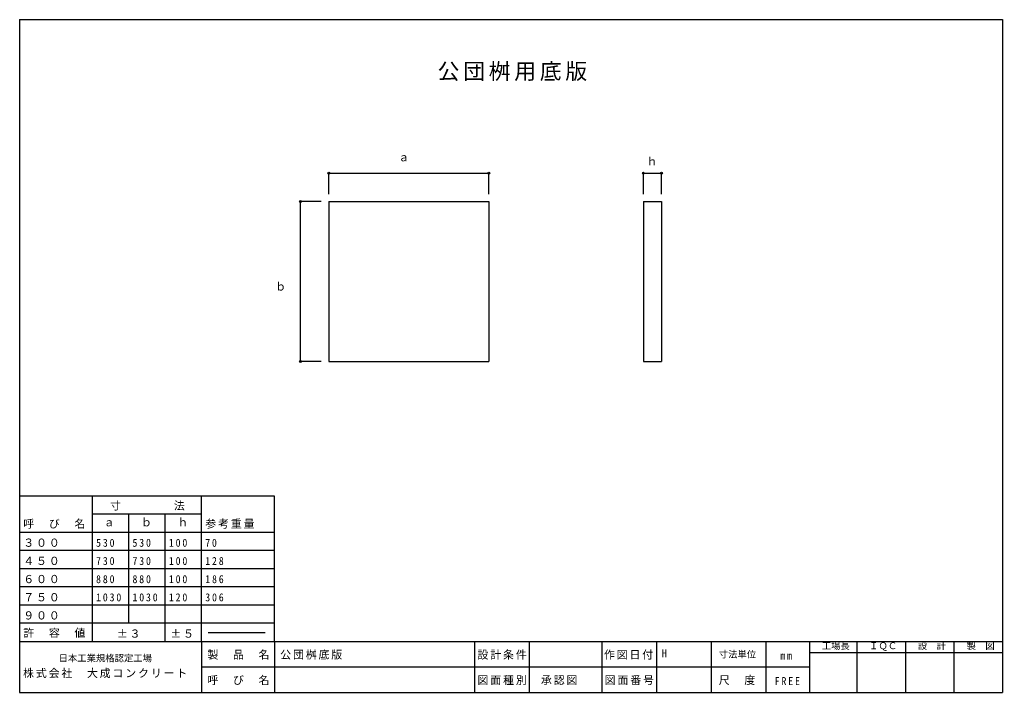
# Model space of a CAD drawing. Units: millimetres, scale not verified. Extents: x -2700 to 2700, y -1900 to 1800.
import ezdxf
from ezdxf.enums import TextEntityAlignment as Align

# ---------------------------------------------------------------- set-up
doc = ezdxf.new("R2010")
doc.units = ezdxf.units.MM
doc.header["$LTSCALE"] = 20
doc.header["$PDMODE"] = 32
doc.header["$PDSIZE"] = 10
for name, color, linetype in [('0-1', 7, 'Continuous'), ('0-2', 7, 'Continuous'), ('F-0', 2, 'Continuous')]:
    doc.layers.add(name, color=color, linetype=linetype)
doc.styles.add('ＭＳ ゴシック', font='')
doc.styles.get('ＭＳ ゴシック').set_extended_font_data('MS Gothic')

msp = doc.modelspace()

# ---------------------------------------------------------------- linework, layer by layer
at = {"layer": '0-1'}
for p, q in [((-1001.36, 799.58), (-1001.36, -80.42)), ((727.21, 799.58), (727.21, -80.42)), ((-1001.36, -80.42), (-121.36, -80.42)), ((727.21, -80.42), (827.21, -80.42))]:
    msp.add_line(p, q, dxfattribs=at)
for points in [[(-1001.36, 799.58), (-121.36, 799.58), (-121.36, -80.42)], [(727.21, 799.58), (827.21, 799.58), (827.21, -80.42)]]:
    msp.add_lwpolyline(points, dxfattribs=at)
at = {"layer": '0-2', "color": 4}
for p, q in [((-1001.36, 955.38), (-121.36, 955.38)), ((-1001.36, 840.98), (-1001.36, 955.38)), ((-121.36, 840.98), (-121.36, 955.38)), ((727.21, 955.38), (827.21, 955.38)), ((727.21, 840.98), (727.21, 955.38)), ((827.21, 840.98), (827.21, 955.38)), ((-1157.17, -80.42), (-1157.17, 799.58)), ((-1042.76, 799.58), (-1157.17, 799.58)), ((-1042.76, -80.42), (-1157.17, -80.42))]:
    msp.add_line(p, q, dxfattribs=at)
at = {"layer": '0-2'}
for p, q in [((-2300, -1620), (-2300, -820)), ((-1700, -1620), (-1700, -820)), ((-1700, -920), (-2300, -920)), ((-2100, -1520), (-2100, -920)), ((-1900, -1620), (-1900, -920)), ((-1300, -1020), (-2700, -1020)), ((-1300, -1120), (-2700, -1120)), ((-1300, -1220), (-2700, -1220)), ((-1300, -1320), (-2700, -1320)), ((-1300, -1420), (-2700, -1420)), ((-1300, -1520), (-2700, -1520)), ((-1664.88, -1570), (-1351.79, -1570))]:
    msp.add_line(p, q, dxfattribs=at)
msp.add_lwpolyline([(-1300, -1620), (-1300, -820), (-2700, -820)], dxfattribs=at)
at = {"layer": '0-2', "color": 4}
for p in [(-1001.36, 955.38), (-121.36, 955.38), (727.21, 955.38), (827.21, 955.38), (-1157.17, 799.58), (-1157.17, -80.42)]:
    msp.add_point(p, dxfattribs=at)
at = {"layer": 'F-0'}
for p, q in [((-2700, 1800), (-2700, -1900)), ((-2700, 1800), (2700, 1800)), ((2700, 1800), (2700, -1900)), ((-2700, -1620), (2700, -1620)), ((-1700, -1620), (-1700, -1900)), ((-1300, -1620), (-1300, -1900)), ((-200, -1620), (-200, -1900)), ((100, -1620), (100, -1900)), ((500, -1620), (500, -1900)), ((800, -1620), (800, -1900)), ((1100, -1620), (1100, -1900)), ((1400, -1620), (1400, -1900)), ((1640, -1620), (1640, -1900)), ((1900, -1620), (1900, -1900)), ((2168, -1620), (2168, -1900)), ((2434, -1620), (2434, -1900)), ((1640, -1680), (2700, -1680)), ((-1700, -1760), (1640, -1760)), ((-2700, -1900), (2700, -1900))]:
    msp.add_line(p, q, dxfattribs=at)

# ---------------------------------------------------------------- texts
at = {"layer": '0-2', "style": 'ＭＳ ゴシック'}
for s, p in [('ａ', (-619.23, 1007.61)), ('ｈ', (745.37, 984.67)), ('ｂ', (-1295.79, 296.64)), ('ａ', (-2238.41, -1000)), ('ｂ', (-2033.11, -1000)), ('ｈ', (-1833.1, -1000))]:
    msp.add_text(s, height=43.99, dxfattribs=at).set_placement(p, align=Align.BOTTOM_LEFT)
at = {"layer": '0-2', "color": 3, "insert": (-403.44, 1462.05), "char_height": 87.98, "attachment_point": 7, "style": 'ＭＳ ゴシック'}
msp.add_mtext('\\T1.17;公団桝用底版', dxfattribs=at)
at = {"layer": '0-2', "char_height": 43.99, "attachment_point": 7, "style": 'ＭＳ ゴシック'}
for s, insert in [('\\T1.17;寸\u3000\u3000\u3000\u3000法', (-2203.6, -900)), ('\\T1.17;呼\u3000び\u3000名', (-2680, -1000)), ('\\T1.17;参考重量', (-1680, -1000)), ('\\T1.17;３００', (-2680, -1100)), ('\\T1.38;\\W0.9;530', (-2280, -1100)), ('\\T1.38;\\W0.9;530', (-2080, -1100)), ('\\T1.38;\\W0.9;100', (-1880, -1100)), ('\\T1.36;\\W0.9;70', (-1680, -1100)), ('\\T1.17;４５０', (-2680, -1200)), ('\\T1.38;\\W0.9;730', (-2280, -1200)), ('\\T1.38;\\W0.9;730', (-2080, -1200)), ('\\T1.38;\\W0.9;100', (-1880, -1200)), ('\\T1.38;\\W0.9;128', (-1680, -1200)), ('\\T1.17;６００', (-2680, -1300)), ('\\T1.38;\\W0.9;880', (-2280, -1300)), ('\\T1.38;\\W0.9;880', (-2080, -1300)), ('\\T1.38;\\W0.9;100', (-1880, -1300)), ('\\T1.38;\\W0.9;186', (-1680, -1300)), ('\\T1.17;７５０', (-2680, -1400)), ('\\T1.38;\\W0.9;1030', (-2280, -1400)), ('\\T1.38;\\W0.9;1030', (-2080, -1400)), ('\\T1.38;\\W0.9;120', (-1880, -1400)), ('\\T1.38;\\W0.9;306', (-1680, -1400)), ('\\T1.17;９００', (-2680, -1500)), ('\\T1.17;許\u3000容\u3000値', (-2680, -1600)), ('\\T1.17;±３', (-2165.94, -1600)), ('\\T1.17;±５', (-1871.9, -1600))]:
    msp.add_mtext(s, dxfattribs=dict(at, insert=insert))
at = {"layer": 'F-0', "color": 7, "style": 'ＭＳ ゴシック'}
msp.add_text('H', height=43.99, dxfattribs=at).set_placement((827.59, -1720), align=Align.BOTTOM_LEFT)
at = {"layer": 'F-0', "color": 4, "style": 'ＭＳ ゴシック'}
for s, p in [('寸法単位', (1141.75, -1720)), ('工場長', (1707.89, -1673.52)), ('ＩＱＣ', (1967.89, -1673.52)), ('設\u3000計', (2235.89, -1673.52)), ('製\u3000図', (2503.89, -1673.52)), ('日本工業規格認定工場', (-2486.22, -1741.22))]:
    msp.add_text(s, height=36.66, dxfattribs=at).set_placement(p, align=Align.BOTTOM_LEFT)
at = {"layer": 'F-0', "color": 7, "char_height": 43.99, "attachment_point": 7, "style": 'ＭＳ ゴシック'}
for s, insert in [('\\T1.17;製\u3000品\u3000名', (-1668.33, -1720)), ('\\T1.17;公団桝底版', (-1268.33, -1720)), ('\\T1.17;設計条件', (-184.1, -1720)), ('\\T1.17;作図日付', (510.71, -1720)), ('\\T1.36;\\W0.9;mm', (1480.31, -1720)), ('\\T1.17;株式会社\u3000大成コンクリート', (-2681.23, -1822.03)), ('\\T1.17;呼\u3000び\u3000名', (-1668.33, -1860)), ('\\T1.17;図面種別', (-184.1, -1860)), ('\\T1.17;承認図', (164.38, -1860)), ('\\T1.17;図面番号', (514.76, -1860)), ('\\T1.17;尺\u3000度', (1141.75, -1860)), ('\\T1.38;\\W0.9;FREE', (1449.2, -1860))]:
    msp.add_mtext(s, dxfattribs=dict(at, insert=insert))

doc.saveas('drawing.dxf')
